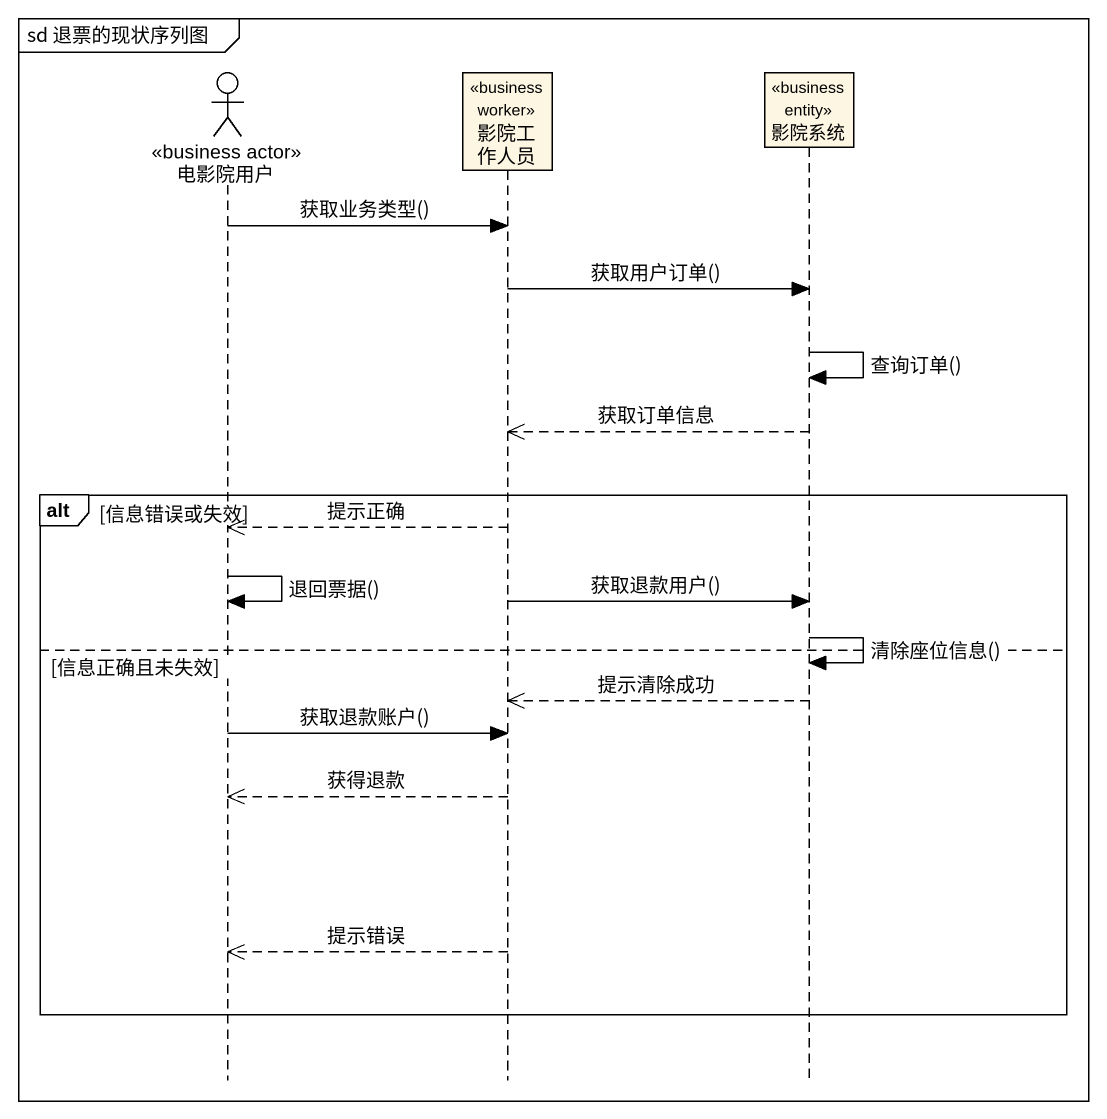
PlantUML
@startuml
mainframe sd 退票的现状序列图
hide footbox
actor 电影院用户 <<business actor>>
participant 影院工作人员 <<business worker>>
participant 影院系统 <<business entity>>

电影院用户 -> 影院工作人员 : 获取业务类型()
影院工作人员 -> 影院系统 : 获取用户订单()
影院系统 -> 影院系统 : 查询订单()
影院系统 -->> 影院工作人员 : 获取订单信息
alt 信息错误或失效
  影院工作人员 -->> 电影院用户 : 提示正确
  电影院用户 -> 电影院用户 : 退回票据()
  影院工作人员 -> 影院系统 : 获取退款用户()
  影院系统 -> 影院系统 : 清除座位信息()
else 信息正确且未失效
  影院系统 -->> 影院工作人员 : 提示清除成功
  电影院用户 -> 影院工作人员 : 获取退款账户()
  影院工作人员 -->> 电影院用户 : 获得退款
  影院工作人员 -->> 电影院用户 : 提示错误
end
@enduml
